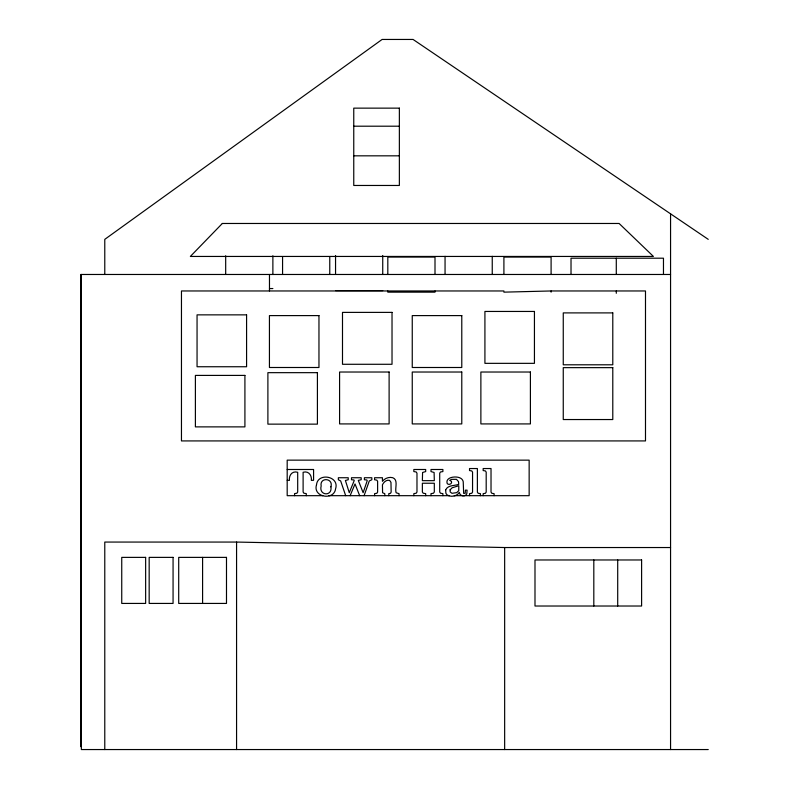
<?xml version="1.0" encoding="UTF-8"?>
<svg xmlns="http://www.w3.org/2000/svg" width="789" height="789" viewBox="0 0 789 789"><rect width="100%" height="100%" fill="white"/><g stroke="black" fill="none" stroke-linecap="round" stroke-linejoin="round"><path stroke-width="1.18" d="M364.084 495.679L369.291 480.945L371.836 479.742L371.836 477.739L364.4 477.739L364.4 479.742L366.846 479.988L367.22 480.698L363.127 492.681L358.305 480.383L361.194 479.742L361.194 477.739L351.499 477.739L351.499 479.742L353.916 479.959L354.212 480.59L349.28 492.681L345.404 480.481L348.225 479.742L348.225 477.739L338.353 477.739L338.353 479.742L340.68 480.974L345.681 495.679M350.129 495.679L355.02 483.943L359.676 495.679M551.097 290.963L503.905 292.147L503.905 290.963L181.46 290.963L181.46 440.923L645.491 440.923L645.491 290.963L551.097 290.963L551.097 292.147M353.758 126.201L399.362 126.201M353.758 155.827L399.362 155.827M670.561 274.473L80.754 274.473L80.754 746.67M269.473 288.547L272.876 288.547M335.552 290.599L382.734 290.599M287.186 469.494L313.578 469.494L313.578 480.274L311.359 480.383C311.951 475.313 308.568 470.629 303.114 472.276L303.114 492.011L303.903 493.224L306.28 493.628L306.28 495.679M322.8 495.679L287.186 495.679L287.186 460.145L529.153 460.145L529.153 495.679L454.227 495.679M328.944 495.679L449.316 495.679M670.561 547.536L504.654 547.536L236.572 542.063L104.779 542.063L104.779 749.55M708.246 749.55L81.356 749.55L81.356 274.473M287.186 480.274L289.405 480.383C288.804 475.284 292.226 470.619 297.69 472.276L297.69 492.011L296.901 493.224L294.553 493.628L294.553 495.679M708.246 239.353L413.071 39.45L382.103 39.45L104.779 239.353L104.779 274.473M670.561 213.839L670.561 749.55M663.47 274.473L663.47 258.2L571.019 258.2L571.019 274.473M617.708 559.973L617.708 606.021M616.288 258.2L616.288 274.473M616.288 290.963L616.288 293.301M593.811 559.973L593.811 606.021M551.097 274.473L551.097 257.046L503.905 257.046L503.905 274.473M504.654 547.536L504.654 749.55M494.092 495.679L494.092 493.667L491.784 493.273L491.024 492.08L491.024 468.538L483.164 468.538L483.164 470.55L485.432 470.944L486.192 472.138L486.192 492.08L485.432 493.273L483.164 493.667L483.164 495.679M492.247 256.317L492.247 274.473M480.452 495.679L480.452 493.667L478.144 493.273L477.384 492.08L477.384 468.538L469.524 468.538L469.524 470.55L471.792 470.944L472.552 472.138L472.552 492.08L471.792 493.273L469.524 493.667L469.524 495.679M445.055 256.317L445.055 274.473M442.885 495.679L442.885 493.628L440.499 493.224L439.71 492.011L439.71 473.193L440.499 471.97L442.885 471.566L442.885 469.494L431.001 469.494L431.001 471.566L434.108 472.483L434.315 480.659L422.371 480.659L422.579 472.483L425.685 471.566L425.685 469.494L413.84 469.494L413.84 471.566L416.197 471.97L416.977 473.193L416.977 492.011L416.197 493.224L413.84 493.628L413.84 495.679M435.005 274.473L435.005 257.046L387.813 257.046L387.813 274.473M435.005 290.963L435.005 292.147L387.813 292.147L387.813 290.963M431.001 495.679L431.001 493.628L433.486 493.224L434.315 492.011L434.315 483.233L422.371 483.233L422.371 492.011L423.2 493.224L425.685 493.628L425.685 495.679M399.037 495.679L399.037 493.667L396.137 492.77C394.559 488.283 398.711 479.968 392.715 477.69C388.928 476.724 384.815 478.252 382.438 481.329L382.438 477.739L374.578 477.739L374.578 479.742L376.856 480.146L377.615 481.329L377.615 492.08L376.856 493.273L374.578 493.667L374.578 495.679M388.78 495.679L388.78 493.667L390.555 493.273L391.147 492.08L390.969 482.355L389.608 480.373C386.511 479.495 383.661 482.187 382.438 484.821L382.586 492.77L384.805 493.667L384.805 495.679M382.734 255.498L382.734 274.473M335.552 255.498L335.552 274.473M329.763 256.593L329.763 274.473M282.57 256.593L282.57 274.473M272.876 255.784L272.876 274.473M269.473 274.473L269.473 290.963M236.572 542.063L236.572 749.55M225.684 255.784L225.684 274.473M202.595 557.379L202.595 603.427M316.517 484.762C312.533 497.336 334.063 500.877 335.591 488.795C339.743 476.053 317.72 472.256 316.517 484.762M330.916 486.833C332.563 496.764 318.569 495.788 321.153 485.985C319.427 477.01 333.658 477.848 330.916 486.833M445.657 489.939L445.903 493.322L447.057 494.92C450.904 497.366 456.949 496.459 459.336 492.366C459.533 495.6 463.626 496.962 466.003 495.009L466.812 493.697L467.088 490.147L465.431 490.147L465.185 493.293L463.656 493.381L463.222 481.744A5.257 5.257 0 0 0 460.855 478.351C456.634 475.54 444.73 476.95 447.264 483.706C448.921 485.294 452.413 483.864 451.476 481.389L449.681 480.314L451.633 479.357L456.486 479.337L458.508 481.615L458.734 484.367C454.415 485.896 447.777 484.969 445.657 489.939M450.095 489.841L450.184 491.942L451.959 493.312L456.713 492.622L458.774 490.64L458.774 485.738L452.117 487.799L450.095 489.841M222.33 223.474L190.346 256.445L653.42 256.445L619.109 223.474L222.33 223.474M399.362 108.142L353.758 108.142L353.758 185.464L399.362 185.464L399.362 108.142M534.439 311.448L484.919 311.448L484.919 363.344L534.439 363.344L534.439 311.448M392.025 312.385L342.495 312.385L342.495 364.281L392.025 364.281L392.025 312.385M612.787 312.898L563.257 312.898L563.257 364.794L612.787 364.794L612.787 312.898M246.582 314.86L197.053 314.86L197.053 366.747L246.582 366.747L246.582 314.86M318.963 315.6L269.434 315.6L269.434 367.496L318.963 367.496L318.963 315.6M461.782 315.6L412.252 315.6L412.252 367.496L461.782 367.496L461.782 315.6M612.787 367.644L563.257 367.644L563.257 419.541L612.787 419.541L612.787 367.644M389.115 372.023L339.586 372.023L339.586 423.92L389.115 423.92L389.115 372.023M461.782 372.023L412.252 372.023L412.252 423.92L461.782 423.92L461.782 372.023M530.405 372.023L480.876 372.023L480.876 423.92L530.405 423.92L530.405 372.023M317.415 372.664L267.895 372.664L267.895 424.137L317.415 424.137L317.415 372.664M244.915 375.406L195.396 375.406L195.396 426.879L244.915 426.879L244.915 375.406M145.64 557.379L121.743 557.379L121.743 603.427L145.64 603.427L145.64 557.379M173.067 557.379L149.17 557.379L149.17 603.427L173.067 603.427L173.067 557.379M226.492 557.379L178.708 557.379L178.708 603.427L226.492 603.427L226.492 557.379M641.605 559.973L534.991 559.973L534.991 606.021L641.605 606.021L641.605 559.973"/></g></svg>
